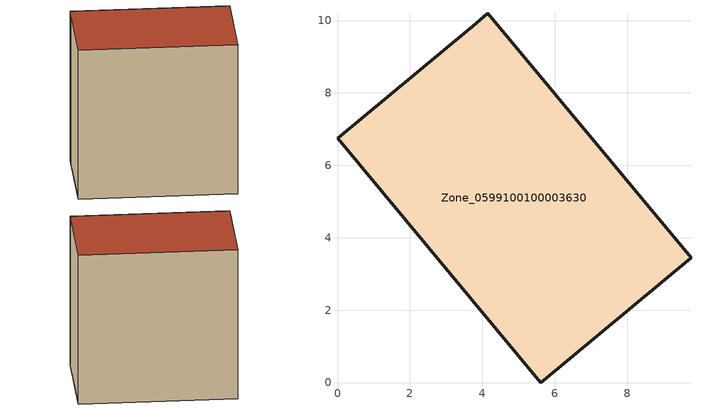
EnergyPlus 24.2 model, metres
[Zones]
Zone_0599100100003630
 floor ground (C_G): 0,6.74 3.58,9.72 3.73,9.85 4.15,10.2 9.76,3.45 5.61,0 z0
 wall outside (C_F): 5.61,0 9.76,3.45 4.15,10.2 3.73,9.85 3.58,9.72 0,6.74 5.61,0 z0:8.88
 roof outside (C_R): 3.58,9.72 0,6.74 5.61,0 9.76,3.45 4.15,10.2 3.73,9.85 z8.88
[BUILDING]
Pand.0599100100003630: North Axis=0; Terrain=City; Loads Convergence Tolerance Value=0.04; Temperature Convergence Tolerance Value=0.4; Solar Distribution=FullExterior; Maximum Number of Warmup Days=25; Minimum Number of Warmup Days=1
[Site:Location]
Rotterdam.The.Hague.AP_ZH_NLD Design_Conditions: Latitude=51.96; Longitude=4.45; Time Zone=1; Elevation=-4.5
[SITE:GROUNDTEMPERATURE:BUILDINGSURFACE]
18, 18, 18, 18, 18, 18, 18, 18, 18, 18, 18, 18
[MATERIAL] Thermal Absorptance=0.9; Solar Absorptance=0.7; Visible Absorptance=0.7
Name | Roughness | Thickness | Conductivity | Density | Specific Heat
G.TI.2015-2018 | MediumSmooth | 0.15 | 0.0428571 | 540 | 1210
F.TI.2015-2018 | Rough | 0.3 | 0.0666667 | 1920 | 840
R.TI.2015-2018 | MediumRough | 0.2 | 0.0333333 | 1500 | 1000
[CONSTRUCTION]
C_G: G.TI.2015-2018
C_F: F.TI.2015-2018
C_R: R.TI.2015-2018
[ZONE]
Zone_0599100100003630: Type=1; Multiplier=1; Ceiling Height=Autocalculate; Volume=Autocalculate; Floor Area=autocalculate; Part of Total Floor Area=Yes
[ZONEINFILTRATION:DESIGNFLOWRATE]
Infil_Zone_0599100100003630: Zone or ZoneList or Space or SpaceList=Zone_0599100100003630; Schedule=AlwaysOn; Design Flow Rate Calculation Method=Flow/Area; Flow Rate per Floor Area=0.0015; Constant Term Coefficient=1; Temperature Term Coefficient=0; Velocity Term Coefficient=0; Velocity Squared Term Coefficient=0
[HVACTEMPLATE:ZONE:IDEALLOADSAIRSYSTEM]
Zone_0599100100003630: Maximum Heating Supply Air Temperature=50; Minimum Cooling Supply Air Temperature=13; Maximum Heating Supply Air Humidity Ratio=0.0156; Minimum Cooling Supply Air Humidity Ratio=0.0077; Heating Limit=NoLimit; Cooling Limit=NoLimit; Dehumidification Control Type=ConstantSensibleHeatRatio; Cooling Sensible Heat Ratio=0.7; Dehumidification Setpoint=60; Humidification Control Type=None; Humidification Setpoint=30; Outdoor Air Method=None; Outdoor Air Flow Rate per Person=0.00944; Outdoor Air Flow Rate per Zone Floor Area=0; Outdoor Air Flow Rate per Zone=0; Demand Controlled Ventilation Type=None; Outdoor Air Economizer Type=NoEconomizer; Heat Recovery Type=None; Sensible Heat Recovery Effectiveness=0.7; Latent Heat Recovery Effectiveness=0.65
[ZONECONTROL:THERMOSTAT]
ThermostatControl_Zone_0599100100003630: Zone or ZoneList=Zone_0599100100003630; Control Type Schedule=DualSetpointControlType; Control 1=Thermostat_Zone_0599100100003630; Temperature Difference Between Cutout And Setpoint=0
[THERMOSTATSETPOINT:DUALSETPOINT]
Thermostat_Zone_0599100100003630: Heating Setpoint Temperature Schedule=HeatingSetpoint_Zone_0599100100003630; Cooling Setpoint Temperature Schedule=CoolingSetpoint_Zone_0599100100003630
[SCHEDULE:COMPACT]
HeatingSetpoint_Zone_0599100100003630: Through: 12/31, For: AllDays, Until: 24:00, 21
CoolingSetpoint_Zone_0599100100003630: Through: 12/31, For: AllDays, Until: 24:00, 24
DualSetpointControlType: Through: 12/31, For: AllDays, Until: 24:00, 4
AlwaysOn: Through: 12/31, For: AllDays, Until: 24:00, 1
